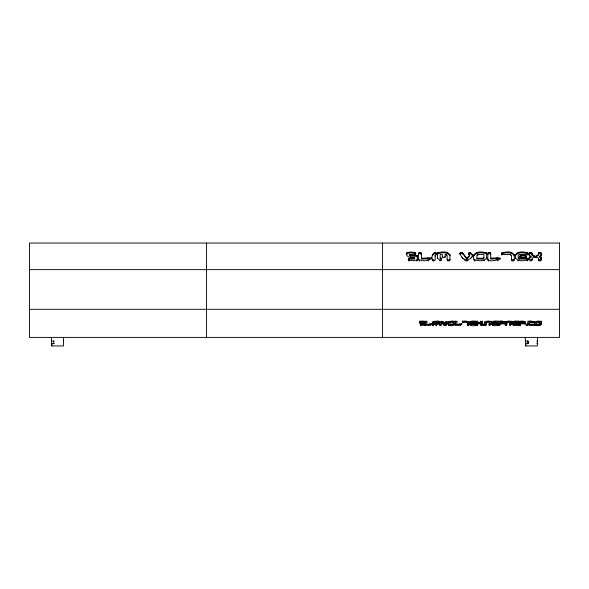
<?xml version="1.0" encoding="UTF-8"?>
<svg xmlns="http://www.w3.org/2000/svg" width="589" height="589" viewBox="0 0 589 589"><rect width="100%" height="100%" fill="white"/><g stroke="black" fill="none" stroke-linecap="round" stroke-linejoin="round"><path stroke-width="0.88" d="M498.456 322.411C498.699 320.026 503.786 320.799 504.795 322.581M519.13 322.411L519.137 321.049M446.396 322.743L445.939 321.41L448.038 322.787C444.724 331.423 437.531 314.909 444.938 324.281L446.396 322.743L445.939 321.55M459.972 254.441L460.038 253.093C463.123 250.619 464.979 256.995 466.775 258.21L466.775 259.072L469.691 255.987L469.691 255.125L468.778 254.47M469.242 322.632C471.664 318.737 480.801 323.368 471.171 322.419L470.67 322.816M491.572 322.632C493.994 318.737 503.131 323.368 493.501 322.419L493 322.816M515.375 254.897C517.665 250.848 524.424 251.621 527.972 253.071L527.972 254.676L527.972 253.071M515.375 255.766C517.665 251.717 524.424 252.482 527.972 253.94M512.239 322.632L512.275 321.587M425.42 321.049L425.633 325.143L430.184 325.29L431.722 324.259L426.856 324.281L426.856 321.027M455.459 321.049L455.68 325.143L460.223 325.29L461.769 324.259L456.895 324.281L456.895 321.027M477.517 324.112C474.646 323.619 477.399 326.866 477.561 323.928M477.517 324.981L477.561 323.39C479.365 321.601 479.365 324.09 477.561 324.259M531.933 260.463L532.029 259.219M480.757 321.911C481.147 320.6 483.319 322.235 481.25 322.477L481.25 323.346L482.185 324.068M538.405 253.461L539.303 252.512L540.842 252.747L541.262 255.766M538.405 254.323L538.839 253.564L539.833 253.314L541.262 254.323M436.199 254.639L436.199 252.453C432.223 252.158 431.325 257.062 432.355 260.051M432.355 255.729L432.444 254.522M432.319 322.61L434.24 321.403L433.74 322.801L434.24 321.535M448.582 322.632C449.694 320.725 453.567 320.571 454.929 321.911M454.929 323.206C453.817 325.106 449.944 325.268 448.582 323.928M448.582 324.789C449.944 326.129 453.817 325.975 454.929 324.068M486.75 257.776L486.661 258.991L486.647 253.071C481.301 250.87 471.009 251.312 474.057 260.08M474.057 255.766L474.145 254.551M476.14 324.068L477.068 323.346L477.068 322.477C475.021 322.235 477.164 320.6 477.561 321.911M481.25 323.346L482.185 322.632M484.688 322.632C485.8 320.725 489.673 320.571 491.035 321.911M489.606 323.015L489.113 323.42L489.113 325.29L490.865 324.399L491.035 323.206M490.99 324.244L491.035 321.049M505.355 322.632L505.399 321.594M511.708 323.206L509.787 324.421M510.28 323.015L509.787 323.42L509.787 325.29L511.708 324.068M529.172 258.645L531.042 257.194L531.042 256.325L529.261 257.43L529.172 259.219L530.601 260.228L531.933 259.602M541.173 256.112L541.262 254.897M534.878 322.632C535.99 320.725 539.87 320.571 541.232 321.911M534.878 324.789C536.255 326.203 541.438 326.07 541.232 323.206M541.188 324.244L541.232 321.049M527.987 324.068C529.099 325.967 532.986 326.137 534.333 324.789M431.258 257.857C428.799 261.781 422.261 261.052 418.691 259.616L418.573 259.219M445.144 256.576L443.731 257.584L442.302 256.576M438.709 322.603L438.002 323.111L437.288 322.603M437.288 323.464L438.002 323.972L438.709 323.464M499.884 323.943L499.17 324.429L498.456 323.928M498.456 324.789C500.127 326.659 500.436 322.551 499.884 321.557L503.367 321.94L503.367 322.809L500.944 322.993L500.797 323.545L501.453 323.854L504.523 323.7L504.795 321.719M520.558 323.943L519.844 324.429L519.13 323.928M519.13 321.542C518.607 322.529 518.865 326.637 520.558 324.804M414.641 258.21L409.2 258.291L408.435 258.829L408.324 260.08L409.2 259.153L414.641 259.072L414.641 257.349C411.917 258.196 405.387 257.371 406.675 253.071C409.046 251.694 413.257 251.68 415.628 253.071L415.62 253.859L414.862 254.389L409.429 254.47L409.429 255.39L410.415 256.193L416.622 256.274L417.498 257.202M417.498 259.219L417.38 259.616C415.002 260.986 410.827 260.979 408.435 259.616L408.324 259.219M420.855 322.411C427.371 323.162 421.849 319.393 419.42 321.911M424.89 323.928C418.897 323.567 419.478 326.785 424.89 324.789M450.018 259.219L448.59 260.228L447.147 259.226M438.65 323.67L438.709 321.55L439.711 321.955C437.944 323.854 441.205 327.057 441.146 323.928M441.095 324.988L441.102 321.594M468.697 323.928L467.983 324.429L467.268 323.943M467.268 324.804L467.983 325.29L468.697 324.789M474.705 322.485C473.792 323.744 469.72 321.94 472.231 323.854C476.994 324.598 473.46 321.138 471.517 323.346M469.242 324.068C470.206 325.975 475.905 326.799 475.588 323.928M482.185 323.928L481.471 324.429L480.757 323.928M480.757 324.789L481.471 325.29L482.185 324.789M484.165 324.789C481.559 323.192 484.151 327.131 484.165 323.928M514.293 259.219L512.864 260.228L511.436 259.248M497.035 322.485C496.534 323.413 494.348 323.413 493.847 322.485M496.983 323.545C490.563 320.247 496.291 327.904 496.983 322.286M491.572 324.068C492.537 325.975 498.235 326.799 497.919 323.928M517.709 323.346C515.758 321.138 512.231 324.598 516.995 323.854C519.505 321.933 515.434 323.744 514.514 322.485M512.239 321.763C509.61 328.691 526.021 323.729 514.168 324.281L513.667 323.884L513.667 321.955L514.168 321.557L518.534 321.219M541.262 259.219L539.833 260.228L538.405 259.219M527.413 324.988C525.462 322.794 526.853 327.374 527.472 323.928M406.557 254.323L406.675 253.071M431.258 258.674L421.429 259.072L421.429 253.432L419.986 252.453L418.558 253.461L418.573 260.08M418.558 254.323L418.676 253.071M450.018 254.897C447.662 250.87 440.999 251.613 437.436 253.071L437.325 258.645M437.325 254.323L437.436 253.933C440.999 252.475 447.662 251.739 450.018 255.766M420.509 325.143L420.737 324.325L423.462 324.281L423.462 322.993L420.723 322.949L419.42 321.763M425.42 321.911L426.134 321.403L426.856 321.896M434.8 321.911C436.169 320.571 440.035 320.725 441.146 322.632M455.459 321.911L456.173 321.403L456.895 321.896M500.517 258.674L490.689 259.072L490.689 253.432L489.245 252.453L487.817 253.461L487.832 260.08M487.817 254.323L487.935 253.071M501.71 253.071L501.703 254.676L501.71 253.071C505.252 251.636 512.01 250.848 514.293 254.897M519.932 256.34L520.05 255.95C521.626 254.765 524.615 254.772 526.198 255.95L526.198 256.738C524.608 257.901 521.64 257.908 520.05 256.738L519.932 256.34L519.932 257.202L520.05 255.95M532.029 254.522L534.495 256.046L534.495 256.907L532.029 255.39L531.919 253.02L531.131 252.512L529.283 253.071L529.261 256.112M529.172 254.323L530.601 253.314L531.595 253.564L532.029 254.323M519.137 321.911C520.492 320.578 524.328 320.733 525.462 322.581M527.987 321.911C528.708 319.474 537.242 322.595 532.677 322.61L529.415 322.411M528.075 253.461L527.207 254.396L519.233 254.485L518.232 255.273L518.232 258.269L519.233 259.064L526.662 259.064L528.075 260.08M513.667 322.816L514.168 322.419C523.54 323.339 515.169 318.899 512.275 322.455M486.124 323.928L485.402 324.429L484.688 323.928M484.688 324.789L485.402 325.29L486.124 324.797M505.355 321.763C503.566 323.619 506.761 327.16 506.79 323.928M506.731 324.981L506.79 321.955L507.276 321.55L510.28 321.55L510.28 323.884L509.787 324.281M534.495 256.046L534.076 257.319L532.029 258.151L532.029 260.08M504.707 323.53L504.766 321.572M520.499 324.995L520.558 321.557L524.033 321.94L524.033 322.809L521.618 322.993L521.839 323.81L524.924 323.81L525.462 322.441M525.381 323.53L525.432 321.572M480.757 321.049L480.757 322.441L479.431 323.405L480.757 324.259M535.938 256.046L535.887 257.717L535.938 256.046L538.405 254.522M535.754 257.312L538.405 255.39L538.515 253.02M436.199 254.441L435.161 255.309L435.161 260.272L433.217 260.117L432.355 259.182M435.161 256.171L435.212 255.243M433.718 321.969L433.718 325.29L432.319 324.775M432.444 255.383L434.468 253.623L436.199 253.314M474.145 255.412C476.95 251.871 483.076 252.445 486.647 253.94L486.75 254.323M486.661 258.129C483.856 261.678 477.745 261.067 474.167 259.616L474.057 259.219M541.173 255.251L539.391 256.325L539.391 257.194L541.262 258.645M489.113 324.421L490.99 323.383M505.399 322.455C506.739 320.784 510.346 320.571 511.708 321.911M541.188 323.383C539.848 325.047 536.24 325.268 534.878 323.928M466.775 259.072C464.979 257.857 463.123 251.488 460.038 253.962L460.038 253.093M505.355 323.928L506.069 324.429L506.731 324.119M475.588 324.789L475.154 324.318L470.67 323.884L470.67 321.955L471.171 321.557L475.537 321.219L475.537 322.087M497.919 324.789L497.484 324.318L493 323.884L493 321.955L493.501 321.557L497.867 321.219L497.867 322.087M406.675 253.933C409.046 252.556 413.257 252.548 415.628 253.94L415.731 254.323L415.731 253.461M418.676 253.933L420.546 253.388L421.429 254.293M487.935 253.933L489.805 253.388L490.689 254.293M501.71 253.933C505.252 252.497 512.01 251.709 514.293 255.766M520.05 256.811C521.626 255.633 524.615 255.633 526.198 256.811L526.198 257.599L526.198 255.95M466.775 258.21L469.691 255.125M444.938 324.281L444.938 323.42L445.91 322.389M468.778 254.662L468.778 252.46L469.433 252.453L470.515 252.799L472.974 255.214C468.815 262.584 462.888 261.089 459.972 253.579M471.148 257.989L472.974 256.075L472.974 255.214M448.038 321.918C446.558 325.562 442.361 324.767 441.536 321.108L441.536 321.969M424.89 323.346L420.855 322.441L420.855 321.55L423.947 321.248M439.711 323.928L440.13 324.392L441.095 324.127M500.738 322.485L501.453 322.993L504.707 322.662M521.405 322.485L522.119 322.993L525.381 322.662M489.113 324.281L489.606 323.884L489.606 321.55L486.61 321.55L486.124 321.955L486.065 324.981M486.124 322.816L489.606 322.411M506.79 322.816L510.28 322.411M425.427 323.928C426.738 325.246 430.198 325.025 431.597 323.538L431.597 324.399M455.466 323.928C456.777 325.246 460.237 325.025 461.643 323.538L461.643 324.399M477.9 254.47L476.913 255.273L476.913 259.072L482.906 259.072L483.893 258.269L483.893 254.47L477.9 254.47L477.9 255.332M476.913 258.21L482.906 258.21L483.893 257.4M450.497 321.55L450.003 321.955L450.003 324.281L453.501 323.884L453.501 321.55L450.497 321.55L450.003 322.816M453.501 323.015L453.007 324.281M536.8 321.55L536.307 321.955L536.307 324.281L539.804 323.884L539.804 321.55L536.8 321.55L536.307 322.816M539.804 323.015L539.31 324.281M421.429 258.21L431.258 257.813L431.17 259.02M490.689 258.21L497.204 257.813C507.843 257.835 489.106 263.106 487.95 259.616L487.832 259.219M536.748 343.748L537.404 343.505M515.375 257.776C517.657 261.833 524.409 261.03 527.958 259.616L527.972 258.873L527.207 258.284L519.233 258.196L518.232 257.4M469.242 323.206C470.125 326.1 475.478 322.698 475.382 325.143M491.572 323.206C492.456 326.1 497.808 322.698 497.712 325.143M512.239 323.206C513.122 326.1 518.475 322.698 518.379 325.143M527.987 323.206C528.915 326.092 534.223 322.706 534.127 325.143M482.936 325.143C482.273 324.038 484.614 324.038 483.952 325.143M526.242 325.143C525.579 324.038 527.921 324.038 527.258 325.143M503.367 321.94L503.212 322.846M524.033 321.94L523.879 322.846M468.778 253.329L470.515 253.66L472.974 256.075M447.147 260.095L447.147 255.273L446.175 254.47L445.144 254.47L445.144 257.437M511.436 260.11L511.436 255.273L510.405 254.485L503.013 254.485L501.6 253.461M409.429 254.522L410.415 255.332L417.078 255.626L417.498 260.08M441.168 260.213L439.431 259.882L437.325 257.776M29.45 269.629L559.55 269.629M29.45 309.306L559.55 309.306M467.327 324.995L467.268 321.955L466.753 321.557L462.402 321.219M534.333 321.749L529.415 321.55L529.415 323.884L529.909 324.281L534.333 324.281M436.228 322.411L437.288 322.411M438.709 322.411L439.711 322.816M450.497 322.411L453.501 322.411M467.268 322.816L466.753 322.419C457.145 323.361 466.289 318.745 468.697 322.632M499.884 322.419L503.367 322.809M520.558 322.419L524.033 322.809M536.8 322.411L539.804 322.411M419.42 322.632L420.723 323.81L423.462 323.854M434.8 323.206L436.721 324.421M434.8 321.049L434.844 324.244L436.721 325.29L436.721 323.42L436.228 323.015M54.041 341.06L51.434 341.06L51.434 337.401M63.443 341.06L63.649 337.401M527.95 341.06L527.95 343.505L528.002 341.06L525.351 341.06L525.351 337.401M536.748 341.06L537.566 341.06L537.566 337.401M51.596 343.505L54.041 343.505M525.513 343.505L528.259 343.505M527.796 343.748L525.815 343.505L525.815 345.949M432.319 323.906L433.718 324.429M479.498 323.604L479.431 322.536L480.757 323.39L480.801 324.981M531.042 256.325L529.261 255.251M477.068 323.346L476.14 322.632M539.391 256.325L541.173 257.43L541.262 260.08M493 323.015L493.501 324.281M529.415 323.015L529.909 324.281M440.174 257.4L441.168 258.21L441.168 260.412M441.168 259.072L440.174 258.269L440.174 254.463L442.302 254.463L442.42 257.835L442.42 256.973M436.721 324.281L436.228 323.884L436.228 321.542L437.288 321.542L437.347 323.663M420.855 321.579L421.349 322.846M443.524 321.616L444.938 323.42M461.931 257.135L462.91 258.49M478.886 323.405L477.561 322.441L477.561 321.049M535.754 256.443L536.358 257.319L538.405 258.151L538.501 260.463M515.375 258.645L515.441 254.551M541.158 253.071L541.158 253.94M541.173 257.43L541.173 258.291M541.055 322.676L541.055 324.399M540.908 257.113L540.908 257.975M540.842 252.747L540.842 253.609M540.842 259.933L540.842 260.794M540.378 252.526L540.378 253.388M540.385 260.147L540.385 261.008M540.172 324.259L540.172 325.121M539.929 324.384L539.929 325.253M539.833 252.453L539.833 253.314M539.303 252.512L539.303 253.38M539.229 260.154L539.229 261.015M538.839 252.703L538.839 253.564M538.78 259.926L538.78 260.787M537.404 341.06L537.404 345.949L525.513 345.949L525.513 341.06M535.313 324.392L535.313 325.253M535.092 324.281L535.092 325.143M534.922 321.594L534.937 324.988M534.679 256.443L534.679 257.312M534.297 321.587L534.333 322.61M534.333 323.928L534.282 324.988M533.899 324.392L533.899 325.253M532.677 321.749L532.677 322.61M532.419 321.55L532.419 322.411M531.919 253.02L531.919 253.881M531.595 252.703L531.595 253.564M531.204 260.154L531.204 261.015M531.131 252.512L531.131 253.38M530.601 252.453L530.601 253.314M530.034 252.534L530.034 253.395M530.034 260.147L530.034 261.008M529.592 252.747L529.592 254.477M529.518 257.113L529.518 258.843M529.283 253.071L529.283 254.794M529.261 257.43L529.261 259.16M529.29 324.384L529.29 325.253M529.047 324.259L529.047 325.121M528.164 323.538L528.164 324.399M527.972 258.873L527.972 259.734M527.987 321.049L528.031 324.244M527.737 341.06L527.737 343.748M527.656 252.747L527.663 255.015M527.663 258.527L527.663 259.396M527.192 252.526L527.192 253.388M527.207 258.284L527.207 259.145M527.199 260.147L527.199 261.008M527.022 324.392L527.022 325.253M526.75 324.429L526.75 325.29M526.463 324.392L526.463 325.253M526.036 323.928L526.087 324.988M525.896 255.626L525.896 256.487M525.896 257.054L525.896 257.916M525.44 255.412L525.44 256.274M525.189 322.831L525.189 323.7M524.924 322.941L524.924 323.81M524.608 322.993L524.608 323.854M523.547 321.557L523.547 322.419M522.119 322.993L522.119 323.854M521.839 322.949L521.839 323.81M521.618 322.131L521.618 323.707M521.464 322.286L521.464 323.545M520.801 255.412L520.801 256.274M520.352 255.626L520.352 256.487M520.352 324.281L520.352 325.15M520.124 324.392L520.124 325.253M519.844 324.429L519.844 325.29M519.564 324.392L519.564 325.253M519.336 324.281L519.336 325.143M519.233 258.196L519.233 259.064M519.181 323.258L519.181 324.988M518.585 321.049L518.534 322.087M518.585 323.928L518.534 324.988M518.379 321.388L518.379 322.257M518.151 321.513L518.151 322.382M518.151 324.392L518.151 325.253M517.959 252.534L517.959 253.395M517.959 260.147L517.959 261.008M517.65 322.286L517.65 323.545M517.495 322.131L517.495 323.707M517.267 322.949L517.267 323.81M516.995 322.993L516.995 323.854M515.228 322.993L515.228 323.854M514.948 322.949L514.948 323.81M514.727 322.131L514.727 323.707M514.572 322.286L514.572 323.545M514.226 254.551L514.293 260.08M514.168 321.557L514.168 322.419M514.168 323.413L514.168 324.281M513.88 259.933L513.88 260.794M513.527 324.384L513.527 325.253M513.424 260.147L513.424 261.008M513.269 324.259L513.269 325.128M512.305 260.147L512.305 261.008M512.275 323.383L512.378 324.399M511.848 259.94L511.848 260.802M511.716 252.534L511.716 253.395M511.708 321.049L511.664 324.244M511.532 323.538L511.532 324.399M510.648 324.259L510.648 325.121M510.405 254.485L510.405 255.346M510.405 324.384L510.405 325.253M510.111 324.429L510.111 325.29M507.276 321.55L507.276 322.411M506.592 324.281L506.592 325.143M506.371 324.392L506.371 325.253M506.069 324.429L506.069 325.29M505.789 324.392L505.789 325.253M505.568 324.281L505.568 325.143M505.414 324.127L505.414 324.988M504.523 322.831L504.523 323.7M504.258 322.941L504.258 323.81M503.941 322.993L503.941 323.854M502.881 321.557L502.881 322.419M502.461 252.534L502.461 253.395M502.012 252.747L502.012 253.609M502.005 254.146L502.005 255.015M501.453 322.993L501.453 323.854M501.173 322.949L501.173 323.81M500.944 322.131L500.944 323.707M500.797 322.286L500.797 323.545M499.833 323.265L499.833 324.995M499.686 324.281L499.686 325.15M499.457 324.392L499.457 325.253M499.17 324.429L499.17 325.29M498.89 324.392L498.89 325.253M498.669 324.281L498.669 325.143M498.463 321.049L498.515 324.988M497.933 260.139L497.933 261.008M497.919 321.049L497.919 321.911M497.86 324.127L497.86 324.988M497.712 321.388L497.712 322.257M497.484 321.513L497.484 322.382M497.484 324.392L497.484 325.253M497.204 257.813L497.204 258.674M496.829 322.131L496.829 323.707M496.689 258.21L496.689 259.072M496.601 322.949L496.601 323.81M496.321 322.993L496.321 323.854M494.561 322.993L494.561 323.854M494.281 322.949L494.281 323.81M494.061 322.131L494.061 323.707M493.906 322.286L493.906 323.545M493.501 321.557L493.501 322.419M492.86 324.384L492.86 325.253M492.603 324.259L492.603 325.128M491.705 323.53L491.705 324.399M491.601 321.587L491.601 324.244M490.865 323.538L490.865 324.399M490.585 253.049L490.585 253.918M490.269 252.733L490.269 253.601M489.982 324.259L489.982 325.121M489.805 252.526L489.805 253.388M489.739 324.384L489.739 325.253M489.444 324.429L489.444 325.29M489.245 252.453L489.245 253.314M488.686 252.534L488.686 253.395M488.701 260.147L488.701 261.008M488.237 252.747L488.237 253.609M488.252 259.933L488.252 260.794M486.647 253.071L486.647 253.94M486.61 321.55L486.61 322.411M486.337 252.747L486.337 253.609M485.925 324.281L485.925 325.143M485.873 252.526L485.873 253.388M485.704 324.392L485.704 325.253M485.402 324.429L485.402 325.29M485.122 324.392L485.122 325.253M484.894 324.281L484.894 325.143M484.732 321.594L484.747 324.988M484.151 260.139L484.151 261.008M484.106 324.127L484.106 324.988M483.724 324.392L483.724 325.253M483.444 324.429L483.444 325.29M483.164 324.392L483.164 325.253M482.906 258.21L482.906 259.072M482.73 323.928L482.789 324.988M482.185 321.049L482.141 322.801M482.126 323.258L482.126 324.988M482.008 322.102L482.008 323.736M481.971 324.281L481.971 325.143M481.743 324.392L481.743 325.253M481.471 324.429L481.471 325.29M481.169 324.392L481.169 325.253M480.941 324.281L480.941 325.143M479.763 322.978L479.763 322.117L479.726 323.84M479.52 322.338L479.52 323.206M478.798 322.338L478.828 323.604M478.592 322.109L478.592 323.84M477.377 324.281L477.377 325.143M477.156 324.392L477.156 325.253M476.854 324.429L476.854 325.29M476.656 252.541L476.656 253.403M476.567 324.392L476.567 325.253M476.31 322.102L476.31 323.736M476.346 324.281L476.346 325.143M476.192 323.258L476.192 324.988M476.14 321.049L476.184 322.801M475.588 321.049L475.588 321.911M475.529 324.127L475.529 324.988M475.382 321.388L475.382 322.257M475.154 321.513L475.154 322.382M475.154 324.392L475.154 325.253M474.918 260.147L474.918 261.008M474.653 322.286L474.653 323.545M474.469 259.933L474.469 260.794M474.498 322.131L474.498 323.707M474.27 322.949L474.27 323.81M473.99 322.993L473.99 323.854M472.621 254.625L472.621 255.493M472.231 322.993L472.231 323.854M471.951 322.949L471.951 323.81M471.73 322.131L471.73 323.707M471.575 322.286L471.575 323.545M471.171 321.557L471.171 322.419M471.171 323.413L471.171 324.281M470.53 324.384L470.53 325.253M470.272 324.259L470.272 325.128M470.022 252.541L470.022 253.403M469.433 252.453L469.433 253.314M469.374 323.53L469.374 324.399M469.271 321.587L469.271 324.244M468.667 321.587L468.645 324.988M468.491 324.281L468.491 325.143M468.262 324.392L468.262 325.253M467.983 324.429L467.983 325.29M467.776 260.058L467.776 260.92M467.703 324.392L467.703 325.253M467.475 324.281L467.475 325.15M466.834 260.198L466.834 261.06M466.753 321.557L466.753 322.419M465.884 260.102L465.884 260.964M464.412 259.491L464.412 260.353M462.74 253.056L462.74 253.918M462.785 321.513L462.785 322.382M462.556 321.388L462.556 322.257M462.402 252.755L462.402 253.616M462.35 321.049L462.402 322.087M461.945 252.541L461.945 253.403M461.769 323.398L461.769 324.259M461.356 252.453L461.356 253.314M460.804 252.526L460.804 253.388M460.76 324.259L460.76 325.121M460.517 324.384L460.517 325.253M460.34 252.74L460.34 253.609M459.899 323.42L459.899 324.281M455.901 324.392L455.901 325.253M455.68 324.281L455.68 325.143M455.525 323.258L455.525 324.988M454.929 321.049L454.885 324.244M454.752 323.538L454.752 324.399M453.869 324.259L453.869 325.121M453.626 324.384L453.626 325.253M449.93 254.551L450.018 260.08M449.606 259.933L449.606 260.794M449.149 260.147L449.149 261.008M449.009 324.392L449.009 325.253M448.789 324.281L448.789 325.143M448.619 321.594L448.634 324.988M447.986 260.147L447.986 261.008M447.861 321.631L447.861 322.492M447.544 259.926L447.544 260.787L447.265 259.609M447.419 252.541L447.419 253.403M446.175 254.47L446.175 255.332M445.777 324.2L445.777 325.062M445.439 324.34L445.439 325.209M444.967 324.414L444.967 325.275M444.496 324.37L444.496 325.231M444.091 324.252L444.091 325.113M443.76 324.06L443.76 324.922M440.94 324.281L440.94 325.143M440.712 324.392L440.712 325.253M440.432 324.429L440.432 325.29M440.13 324.392L440.13 325.253M439.902 260.132L439.902 260.993M439.909 324.281L439.909 325.143M439.769 324.119L439.769 324.981M439.225 321.55L439.225 322.411M438.503 322.963L438.503 323.832M438.275 323.074L438.275 323.935M438.187 252.534L438.187 253.395M438.002 323.111L438.002 323.972M437.737 252.747L437.737 254.477M437.723 322.205L437.723 323.935M437.436 253.071L437.436 254.794M437.502 322.095L437.502 323.825M436.397 324.421L436.397 325.29M436.088 324.384L436.088 325.246M435.853 324.259L435.853 325.121M435.543 252.416L435.543 253.285M434.976 322.676L434.976 324.399M434.954 252.504L434.954 253.366M434.844 323.383L434.844 324.244M433.784 260.198L433.784 261.06M433.217 260.117L433.217 260.979M433.033 324.414L433.033 325.275M432.775 259.896L432.775 260.765M432.746 324.37L432.746 325.238M432.525 324.267L432.525 325.128M432.466 259.58L432.466 260.448M432.363 321.572L432.37 324.973M431.722 323.398L431.722 324.259M430.721 324.259L430.721 325.121M430.471 324.384L430.471 325.253M429.852 323.42L429.852 324.281M428.674 260.139L428.674 261.008M427.945 257.813L427.945 258.674M427.43 258.21L427.43 259.072M425.862 324.392L425.862 325.253M425.633 324.281L425.633 325.143M425.486 323.258L425.486 324.988M424.831 322.286L424.831 324.988M424.676 322.131L424.676 322.993M424.676 324.281L424.676 325.143M424.448 324.392L424.448 325.253M424.176 324.429L424.176 325.29M424.006 321.049L423.947 322.109M423.8 321.403L423.8 322.264M423.572 321.513L423.572 322.374M423.292 321.55L423.292 322.411M421.326 253.049L421.326 254.779M421.01 252.733L421.01 254.463M421.025 322.993L421.025 323.854M421.025 324.429L421.025 325.29M420.737 324.392L420.737 325.253M420.723 322.949L420.723 323.81M420.546 252.526L420.546 253.388M420.472 322.816L420.472 323.685M420.355 324.127L420.355 324.988M420.303 323.928L420.303 324.789M419.986 252.453L419.986 253.314M419.596 322.102L419.596 322.963M419.427 252.534L419.427 253.395M419.442 260.147L419.442 261.008M419.42 321.049L419.464 322.801M418.978 252.747L418.978 253.609M417.38 255.95L417.38 256.811M417.078 255.626L417.078 256.487M417.078 259.933L417.078 260.794M416.622 255.412L416.622 256.274M416.622 260.147L416.622 261.008M415.628 253.071L415.628 253.94M415.319 252.747L415.319 253.609M415.319 254.176L415.319 255.037M414.855 252.526L414.855 253.388M410.415 255.332L410.415 256.193M409.2 258.291L409.2 259.153M409.2 260.147L409.2 261.008M408.751 258.505L408.751 259.366M408.751 259.933L408.751 260.794M408.435 258.829L408.435 259.69M407.426 252.534L407.426 253.395M406.977 252.747L406.977 253.609M382.445 243.051L382.445 337.401M206.555 243.051L206.555 337.401M63.487 341.06L63.487 345.949L51.596 345.949L51.596 341.06M53.827 341.06L53.827 343.748L51.898 343.505L51.898 345.949M559.55 243.051L29.45 243.051L29.45 337.401L559.55 337.401L559.55 243.051"/></g></svg>
